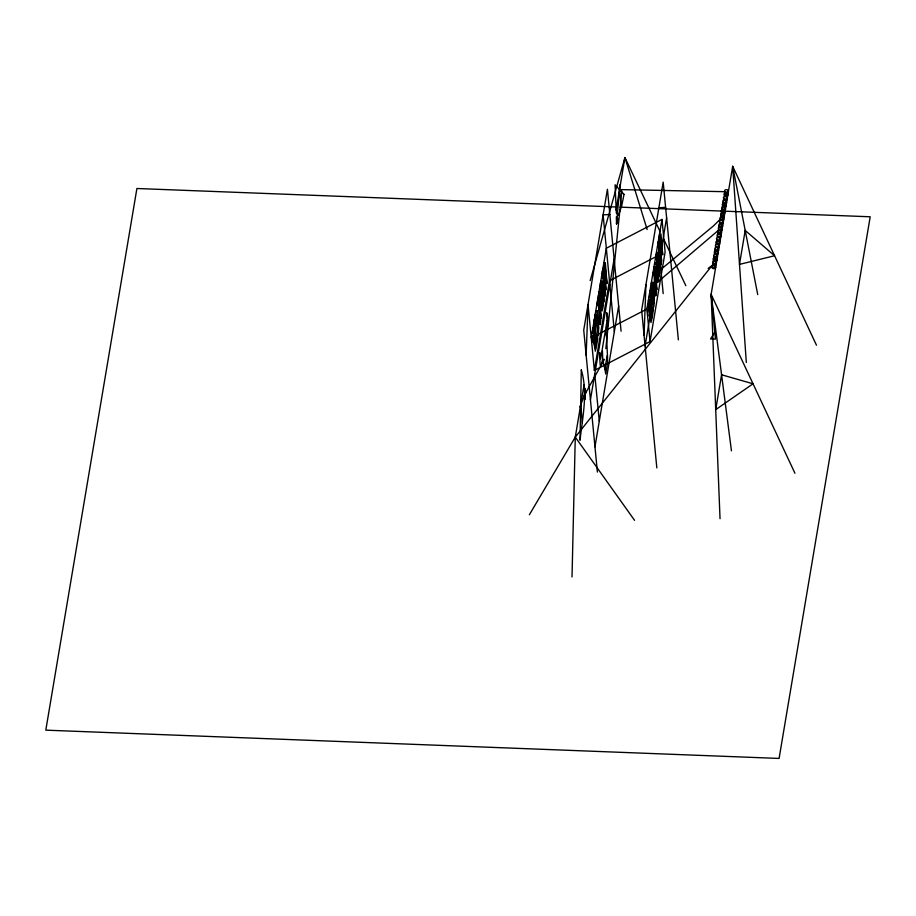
<?xml version="1.0" encoding="UTF-8"?>
<svg xmlns="http://www.w3.org/2000/svg" width="916" height="916" viewBox="0 0 916 916"><rect width="100%" height="100%" fill="white"/><g stroke="black" fill="none" stroke-linecap="round" stroke-linejoin="round"><path stroke-width="1.37" d="M656.222 258.896L656.325 257.602M597.129 304.455L597.621 300.78M652.764 275.819L653.257 272.155L653.658 273.3M607.159 355.671L604.904 369.091L605.705 373.968L607.537 363.057L607.537 357.446L606.61 336.848L605.625 332.233M572.019 576.966L575.282 437.104L584.122 384.56M586.16 355.351L588.038 304.501L594.381 370.43L650.039 341.599L665.119 251.969L661.982 219.416L606.323 248.236L591.244 337.878L646.902 309.047L661.982 219.416M644.074 335.416L645.952 284.578M597.518 305.543L597.69 304.101M607.068 320.657L600.644 358.843L599.785 352.603A21.32 2.817 -87.8 0 0 600.323 365.473L600.999 366.137L602.717 358.9M649.753 297.311L649.948 295.467M616.537 223.973L616.342 216.92L617.819 218.5L616.537 223.973L619.983 184.608M605.854 348.641L621.827 191.009M585.702 391.659L584.683 399.914L584.889 388.281L585.702 391.659L579.942 407.036M606.507 336.367L607.961 320.016A21.32 2.817 -87.8 0 0 606.529 312.516L607.056 320.726M592.148 342.206L591.667 335.748L592.228 340.237M592.114 333.092L592.308 331.958L593.637 332.016L594.908 340.191L594.347 327.848L596.247 347.588L595.331 351.183L592.812 336.928L593.007 335.806L595.148 347.977L595.766 345.63L593.637 332.016M593.007 327.791L593.076 331.523M595.698 311.772L595.881 310.684L597.221 310.742L598.709 327.607L598.251 335.565L596.247 318.951L596.591 314.325L597.953 332.268L598.434 328.02L597.221 310.742M598.434 295.525L598.583 299.452M598.881 292.857L599.064 291.735L599.339 293.99M599.774 287.567L599.591 288.654L600.919 288.712L601.675 299.967L600.404 291.78L600.22 292.914L601.801 302.772L602.178 301.765L601.915 307.742L599.774 295.57L599.579 296.704L602.087 310.959L603.014 307.364L601.102 287.613L600.919 288.712M599.201 298.971L599.419 297.62L601.331 317.371L601.136 318.482L599.133 304.032L599.98 320.531L600.484 317.543L600.782 320.6L600.095 324.665L598.492 305.944L599.201 298.971L597.862 298.925L598.091 297.563L598.24 300.368M602.007 282.231L602.19 281.155L603.369 288.54L603.152 275.441L605.041 295.273L604.858 296.36L603.587 286.616L603.896 302.108L603.472 291.105L602.007 282.231L600.678 282.185L600.862 281.109L601.068 283.273M616.09 210.108L624.93 157.563L660.264 231.885M594.381 370.43L609.461 280.8L603.106 214.859L609.85 214.493M590.431 399.777L614.121 258.919M594.965 446.825L618.655 305.978M648.643 307.169L650.967 322.558L651.883 318.963L649.982 299.211L650.555 311.555L649.284 303.379L649.089 304.513L650.669 314.36L651.058 313.364L650.784 319.34L648.643 307.169L647.303 307.123M653.726 268.938L655.066 268.983L654.997 273.346L654.597 272.201L654.116 274.685L654.493 282.998M656.051 263.155L657.322 271.331L656.749 258.988L658.65 278.727L657.734 282.323L655.409 266.945L657.551 279.117L657.825 273.128L657.436 274.136L656.051 263.155L654.711 263.098M656.497 252.472L657.837 252.53L659.531 273.472L659.222 257.98L660.505 267.724L660.688 266.648M657.459 246.748L658.799 246.805L659.016 259.904L657.837 252.53M645.082 345.859L666.619 217.802M720.033 518.685L711.137 294.345L732.674 166.288L816.477 345.195M603.976 262.526L603.072 272.762M603.839 270.884L605.35 293.429L603.839 270.884L602.499 270.838L602.259 273.987M601.801 282.975L603.323 305.52L601.801 282.975L600.461 282.918L600.312 287.853M659.474 242.259L660.997 264.804L659.474 242.259L658.135 242.202L657.986 247.137M651.413 290.59L650.692 297.62L652.089 317.772L653.348 310.226L653.062 307.169L652.169 312.482L651.058 299.486L651.413 290.59L650.074 290.532L649.352 297.574M590.179 280.639L624.93 157.563L647.154 229.527M711.961 266.178A1.798 1.271 -5.5 0 0 714.583 267.003A1.798 1.271 -5.5 0 0 714.938 264.907A1.798 1.271 -5.5 0 0 712.076 265.514L575.282 437.104L529.345 514.781M652.226 285.7L652.032 292.948L653.887 306.929L654.356 298.971L652.856 282.105L653.703 303.608L652.226 285.7L650.761 285.998L650.612 291.528M584.259 395.494L604.4 359.324M714.778 332.199L710.553 338.954L715.453 339.138L711.137 294.345L794.939 473.24M720.274 219.21L713.438 225.943L657.585 272.178M655.49 283.914L718.591 230.156M708.16 268.434L712.076 265.514M609.461 280.8L656.257 256.549M658.879 207.749L665.611 207.371M615.758 206.97L136.908 188.501L45.8 730.155L779.092 758.437L870.2 216.783L620.052 207.142M654.516 264.232L655.856 264.277M602.923 276.838L601.583 276.781L601.823 275.384L601.927 278.224M591.473 336.882L592.812 336.928M575.282 437.104L634.57 520.345M663.917 239.568L685.844 285.7M604.904 369.091L602.751 359.805L602.453 351.126M757.727 294.597L732.674 166.288L746.311 362.461M648.093 315.791L647.463 311.051M711.137 294.345L731.449 450.821M654.07 266.888L654.493 270.254M647.749 304.455L648.07 307.078M660.253 262.171L658.799 246.805M678.367 339.87L663.184 182.135L641.647 310.18L656.829 467.916M659.909 236.981L659.612 233.889L658.65 242.442M658.203 241.87L663.184 293.601M656.303 256.331L656.108 254.293L655.867 257.442M654.894 284.269L655.627 291.895L656.131 288.906L656.428 291.964L655.742 296.04L654.768 275.395L656.783 289.845L656.967 288.735L655.066 268.983M651.528 282.059L651.78 284.681M651.345 283.136L651.597 285.746M648.643 299.166L649.055 303.391M648.459 300.253L648.711 302.887M646.902 309.047L650.039 341.599M621.243 207.188L619.548 189.578L725.06 191.696A1.798 1.271 -5.5 0 0 725.083 193.242M621.082 331.214L607.423 189.257L583.732 330.103L597.392 472.072M609.816 284.521L614.35 331.581M602.499 270.838L602.694 272.876M595.446 316.341L595.251 314.28L594.965 320.153M594.633 321.207L594.438 319.169L593.763 327.859M594.747 374.163L599.27 421.223M580.675 405.09L582.37 422.7M726.754 198.36A1.798 1.271 -5.5 0 1 725.128 200.501M724.27 200.295A1.798 1.271 -5.5 0 1 724.235 198.268M725.85 201.531A1.798 1.271 -5.5 0 1 725.025 203.856M724.109 203.821A1.798 1.271 -5.5 0 1 723.113 202.207M724.899 204.634A1.798 1.271 -5.5 0 1 724.006 207.142M723.148 206.936A1.798 1.271 -5.5 0 1 723.113 204.909M725.071 208.356A1.798 1.271 -5.5 0 1 723.915 210.474M722.587 210.291A1.798 1.271 -5.5 0 1 722.22 208.516M724.167 211.562A1.798 1.271 -5.5 0 1 723.342 213.897M722.415 213.863A1.798 1.271 -5.5 0 1 721.304 212.569M724.201 215.271A1.798 1.271 -5.5 0 1 723.388 216.932A1.798 1.271 -5.5 0 1 721.041 216.623A1.798 1.271 -5.5 0 1 721.442 214.894M723.216 214.63A1.798 1.271 -5.5 0 1 723.617 214.779M723.022 218.317A1.798 1.271 -5.5 0 1 722.197 220.641M720.526 220.241A1.798 1.271 -5.5 0 1 723.01 221.443A1.798 1.271 -5.5 0 1 720.148 222.451A1.798 1.271 -5.5 0 1 720.526 220.241A1.798 1.271 -5.5 0 1 720.514 218.695M722.449 221.775A1.798 1.271 -5.5 0 1 721.155 224.134M720.285 223.928A1.798 1.271 -5.5 0 1 719.93 222.153M722.209 225.416A1.798 1.271 -5.5 0 1 722.014 227.145A1.798 1.271 -5.5 0 1 719.598 227.282A1.798 1.271 -5.5 0 1 719.358 225.576M721.316 228.496A1.798 1.271 -5.5 0 1 721.762 230.179A1.798 1.271 -5.5 0 1 719.426 230.752A1.798 1.271 -5.5 0 1 718.568 229.172M721.304 232.446A1.798 1.271 -5.5 0 1 719.438 234.313M718.579 234.107A1.798 1.271 -5.5 0 1 718.545 232.08M720.32 231.817A1.798 1.271 -5.5 0 1 721.064 232.172M720.457 235.801A1.798 1.271 -5.5 0 1 719.3 237.908M717.972 237.725A1.798 1.271 -5.5 0 1 717.606 235.95M719.541 239.065A1.798 1.271 -5.5 0 1 718.717 241.389M717.789 241.355A1.798 1.271 -5.5 0 1 716.793 239.74M719.552 242.889A1.798 1.271 -5.5 0 1 718.739 244.561A1.798 1.271 -5.5 0 1 716.392 244.24A1.798 1.271 -5.5 0 1 716.793 242.511M718.717 246.141A1.798 1.271 -5.5 0 1 717.56 248.247M715.888 247.858A1.798 1.271 -5.5 0 1 715.865 246.301M717.858 249.06A1.798 1.271 -5.5 0 1 718.304 250.732A1.798 1.271 -5.5 0 1 715.968 251.305A1.798 1.271 -5.5 0 1 715.11 249.736M717.629 252.61A1.798 1.271 -5.5 0 1 717.446 254.339A1.798 1.271 -5.5 0 1 715.018 254.476A1.798 1.271 -5.5 0 1 714.778 252.77M716.724 255.804A1.798 1.271 -5.5 0 1 715.9 258.14M714.572 257.957A1.798 1.271 -5.5 0 1 713.976 256.48M715.74 259.079A1.798 1.271 -5.5 0 1 714.858 261.575M714.4 261.518A1.798 1.271 -5.5 0 1 713.965 259.343M715.9 262.915A1.798 1.271 -5.5 0 1 715.717 264.644A1.798 1.271 -5.5 0 1 713.289 264.781A1.798 1.271 -5.5 0 1 713.049 263.075M714.949 266.304A1.798 1.271 -5.5 0 1 715.396 267.987A1.798 1.271 -5.5 0 1 713.06 268.56A1.798 1.271 -5.5 0 1 712.213 266.98M726.674 194.066A1.798 1.271 -5.5 0 1 727.533 195.887A1.798 1.271 -5.5 0 1 724.808 196.299A1.798 1.271 -5.5 0 1 724.899 194.329M727.899 191.536A1.798 1.271 -5.5 0 1 726.743 193.642M604.72 271.457L605.945 289.937L604.354 271.125L605.316 262.571L606.987 283.594L605.213 267.438L604.72 271.457M657.562 258.358L658.959 276.884L657.448 254.339L657.562 258.358M660.367 242.82L661.581 261.3L659.989 242.5L660.951 233.946L662.715 254.9L660.848 238.813L660.367 242.82M581.305 369.938L580.034 440.252C582.542 417.146 588.083 392.666 581.305 369.938M595.446 325.993L596.522 341.118L597.415 335.806L597.713 338.863L596.442 346.408L595.045 326.256L595.766 319.226L595.446 325.993M745.2 230.443L739.498 264.38L774.57 255.747L745.2 230.443M721.579 374.77L715.717 409.647L753.032 383.793L721.579 374.77M624.025 194.352L621.735 205.745L618.46 215.26L616.342 213.004L615.071 184.803L624.025 194.352M724.121 198.829A1.798 1.271 -5.5 0 0 726.983 197.822A1.798 1.271 -5.5 0 0 724.499 196.608A1.798 1.271 -5.5 0 0 724.121 198.829M723.56 202.207A1.798 1.271 -5.5 0 0 726.411 201.199A1.798 1.271 -5.5 0 0 723.926 199.986A1.798 1.271 -5.5 0 0 723.56 202.207M723.01 205.459A1.798 1.271 -5.5 0 0 725.861 204.463A1.798 1.271 -5.5 0 0 723.377 203.249A1.798 1.271 -5.5 0 0 723.01 205.459M722.438 208.825A1.798 1.271 -5.5 0 0 725.3 207.817A1.798 1.271 -5.5 0 0 722.816 206.604A1.798 1.271 -5.5 0 0 722.438 208.825M721.865 212.249A1.798 1.271 -5.5 0 0 724.728 211.241A1.798 1.271 -5.5 0 0 722.243 210.027A1.798 1.271 -5.5 0 0 721.865 212.249M721.327 215.455A1.798 1.271 -5.5 0 0 724.19 214.447A1.798 1.271 -5.5 0 0 721.705 213.233A1.798 1.271 -5.5 0 0 721.327 215.455M720.732 218.993A1.798 1.271 -5.5 0 0 723.594 217.997A1.798 1.271 -5.5 0 0 721.098 216.783A1.798 1.271 -5.5 0 0 720.732 218.993M719.575 225.886A1.798 1.271 -5.5 0 0 722.438 224.878A1.798 1.271 -5.5 0 0 719.942 223.664A1.798 1.271 -5.5 0 0 719.575 225.886M719.014 229.183A1.798 1.271 -5.5 0 0 721.877 228.176A1.798 1.271 -5.5 0 0 719.392 226.962A1.798 1.271 -5.5 0 0 719.014 229.183M718.442 232.641A1.798 1.271 -5.5 0 0 721.293 231.634A1.798 1.271 -5.5 0 0 718.808 230.42A1.798 1.271 -5.5 0 0 718.442 232.641M717.823 236.259A1.798 1.271 -5.5 0 0 720.686 235.252A1.798 1.271 -5.5 0 0 718.201 234.038A1.798 1.271 -5.5 0 0 717.823 236.259M717.239 239.74A1.798 1.271 -5.5 0 0 720.102 238.733A1.798 1.271 -5.5 0 0 717.617 237.519A1.798 1.271 -5.5 0 0 717.239 239.74M716.678 243.072A1.798 1.271 -5.5 0 0 719.541 242.076A1.798 1.271 -5.5 0 0 717.056 240.862A1.798 1.271 -5.5 0 0 716.678 243.072M716.083 246.599A1.798 1.271 -5.5 0 0 718.946 245.602A1.798 1.271 -5.5 0 0 716.461 244.389A1.798 1.271 -5.5 0 0 716.083 246.599M715.556 249.736A1.798 1.271 -5.5 0 0 718.419 248.728A1.798 1.271 -5.5 0 0 715.934 247.515A1.798 1.271 -5.5 0 0 715.556 249.736M714.995 253.068A1.798 1.271 -5.5 0 0 717.858 252.072A1.798 1.271 -5.5 0 0 715.373 250.858A1.798 1.271 -5.5 0 0 714.995 253.068M714.423 256.491A1.798 1.271 -5.5 0 0 717.285 255.484A1.798 1.271 -5.5 0 0 714.801 254.27A1.798 1.271 -5.5 0 0 714.423 256.491M713.85 259.904A1.798 1.271 -5.5 0 0 716.713 258.896A1.798 1.271 -5.5 0 0 714.228 257.682A1.798 1.271 -5.5 0 0 713.85 259.904M713.266 263.373A1.798 1.271 -5.5 0 0 716.129 262.365A1.798 1.271 -5.5 0 0 713.644 261.163A1.798 1.271 -5.5 0 0 713.266 263.373M724.785 194.89A1.798 1.271 -5.5 0 0 727.648 193.883A1.798 1.271 -5.5 0 0 725.163 192.681A1.798 1.271 -5.5 0 0 724.785 194.89M725.277 191.994A1.798 1.271 -5.5 0 0 728.128 190.986A1.798 1.271 -5.5 0 0 725.644 189.784A1.798 1.271 -5.5 0 0 725.277 191.994"/></g></svg>
